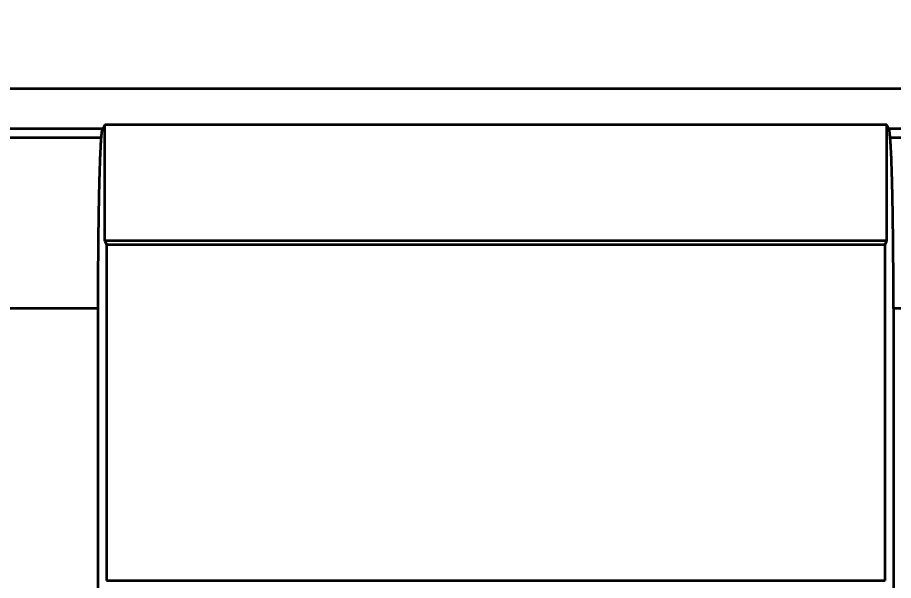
# Model space of a CAD drawing. Header units: millimetres. Extents: x 2599 to 3244, y 1330 to 1895.
# Drawn here: x 2741.78 to 2756.34, y 1639.46 to 1648.81 of the extents above; entities that cross this region are included whole.
import ezdxf

# ---------------------------------------------------------------- set-up
doc = ezdxf.new("R2010")
doc.units = ezdxf.units.MM
doc.layers.add('1', color=7, linetype='Continuous', true_color=0xffffff)
doc.layers.add('dim', color=82, linetype='Continuous', lineweight=9)
doc.styles.get("Standard").update_dxf_attribs({"font": 'arial.ttf'})
doc.dimstyles.new('Standard-3', dxfattribs={"dimscale": 3, "dimtxt": 0.18, "dimasz": 0.18, "dimexe": 0.18, "dimexo": 0.0625, "dimgap": 0.09, "dimtad": 0, "dimtoh": 1, "dimzin": 0, "dimdsep": 46, "dimtxsty": 'Standard', "dimcen": 0.09, "dimadec": 0, "dimazin": 0, "dimtfac": 1, "dimtofl": 0, "dimtmove": 0, "dimatfit": 3, "dimfxl": 0, "dimtolj": 1, "dimtzin": 0, "dimarcsym": 0})

# ---------------------------------------------------------------- blocks, each defined once
blk = doc.blocks.new('*D15')
at = {"layer": 'Defpoints', "color": 0, "transparency": 16777216}
for p in [(2669.184, 1666.958), (3057.245, 1585.113), (2669.184, 1564.792)]:
    blk.add_point(p, dxfattribs=at)
at = {"layer": 'dim', "color": 0, "lineweight": -2, "transparency": 16777216}
for p, q in [((2669.184, 1566.292), (2669.184, 1668.457)), ((3057.245, 1586.612), (3057.245, 1668.457)), ((2675.184, 1666.958), (2846.152, 1666.958)), ((3051.245, 1666.958), (2880.276, 1666.958))]:
    blk.add_line(p, q, dxfattribs=at)
at = {"layer": 'dim', "color": 0, "transparency": 16777216}
for points in [[(2675.184, 1667.958), (2675.184, 1665.958), (2669.184, 1666.958)], [(3051.245, 1667.958), (3051.245, 1665.958), (3057.245, 1666.958)]]:
    blk.add_solid(points, dxfattribs=at)
at = {"layer": 'dim', "color": 0, "transparency": 16777216, "insert": (2863.214, 1666.958), "char_height": 7.5, "attachment_point": 5, "bg_fill": 3, "box_fill_scale": 1.1, "bg_fill_color": 256, "bg_fill_true_color": 13158600, "bg_fill_transparency": 0}
blk.add_mtext('\\A1;388.06', dxfattribs=at)

msp = doc.modelspace()

# ---------------------------------------------------------------- linework, layer by layer
at = {"layer": '1', "color": 7, "linetype": 'Continuous', "lineweight": 35}
for p, q in [((2904.982, 1647.626), (2736.871, 1647.626)), ((2743.231, 1645.104), (2743.231, 1647.032)), ((2756.229, 1647.032), (2743.231, 1647.032)), ((2756.229, 1645.104), (2756.229, 1647.032)), ((2743.175, 1646.813), (2741.323, 1646.813)), ((2758.137, 1646.813), (2756.285, 1646.813)), ((2743.231, 1645.104), (2743.263, 1645.041)), ((2756.229, 1645.104), (2743.231, 1645.104)), ((2756.198, 1645.041), (2756.229, 1645.104)), ((2743.263, 1645.041), (2743.263, 1639.46)), ((2743.263, 1645.041), (2756.198, 1645.041)), ((2756.198, 1639.46), (2756.198, 1645.041)), ((2743.122, 1638.234), (2743.122, 1643.98)), ((2756.339, 1643.98), (2756.339, 1638.234)), ((2743.263, 1639.46), (2756.198, 1639.46))]:
    msp.add_line(p, q, dxfattribs=at)
for points, degree in [([(2743.196, 1646.961), (2742.558, 1646.961), (2741.92, 1646.961), (2741.282, 1646.961)], 3), ([(2743.231, 1647.032), (2743.219, 1647.008), (2743.208, 1646.985), (2743.196, 1646.961)], 3), ([(2756.264, 1646.961), (2756.253, 1646.985), (2756.241, 1647.008), (2756.229, 1647.032)], 3), ([(2758.178, 1646.961), (2757.54, 1646.961), (2756.902, 1646.961), (2756.264, 1646.961)], 3), ([(2743.122, 1643.98), (2741.43, 1643.98)], 1), ([(2758.03, 1643.98), (2756.339, 1643.98)], 1)]:
    msp.add_open_spline(points, degree=degree, dxfattribs=at)
for points in [[(2743.122, 1643.98), (2743.122, 1644.075), (2743.122, 1644.17), (2743.122, 1644.312), (2743.122, 1644.359), (2743.123, 1644.453), (2743.123, 1644.501), (2743.124, 1644.64), (2743.125, 1644.824), (2743.127, 1645.09), (2743.13, 1645.283), (2743.131, 1645.388), (2743.132, 1645.43), (2743.132, 1645.451), (2743.133, 1645.512), (2743.134, 1645.553), (2743.136, 1645.672), (2743.138, 1645.825), (2743.142, 1645.968), (2743.144, 1646.07), (2743.145, 1646.12), (2743.147, 1646.169), (2743.148, 1646.201), (2743.148, 1646.217), (2743.151, 1646.295), (2743.152, 1646.353), (2743.157, 1646.463), (2743.161, 1646.565), (2743.166, 1646.662), (2743.168, 1646.711), (2743.17, 1646.729), (2743.17, 1646.739), (2743.172, 1646.765), (2743.173, 1646.782), (2743.177, 1646.829), (2743.179, 1646.856), (2743.184, 1646.901), (2743.186, 1646.919), (2743.191, 1646.947), (2743.193, 1646.956), (2743.196, 1646.961)], [(2756.339, 1643.98), (2756.339, 1644.075), (2756.338, 1644.17), (2756.338, 1644.312), (2756.338, 1644.359), (2756.338, 1644.453), (2756.337, 1644.501), (2756.337, 1644.64), (2756.335, 1644.824), (2756.333, 1645.09), (2756.331, 1645.283), (2756.329, 1645.388), (2756.329, 1645.43), (2756.328, 1645.451), (2756.327, 1645.512), (2756.327, 1645.553), (2756.325, 1645.672), (2756.322, 1645.825), (2756.319, 1645.968), (2756.316, 1646.07), (2756.315, 1646.12), (2756.314, 1646.169), (2756.313, 1646.201), (2756.312, 1646.217), (2756.31, 1646.295), (2756.308, 1646.353), (2756.304, 1646.463), (2756.3, 1646.565), (2756.295, 1646.662), (2756.292, 1646.711), (2756.291, 1646.729), (2756.29, 1646.739), (2756.288, 1646.765), (2756.287, 1646.782), (2756.284, 1646.829), (2756.281, 1646.856), (2756.277, 1646.901), (2756.274, 1646.919), (2756.269, 1646.947), (2756.267, 1646.956), (2756.264, 1646.961)]]:
    msp.add_open_spline(points, degree=3, knots=[0, 0, 0, 0, 0.0625, 0.0625, 0.09375, 0.09375, 0.125, 0.125, 0.1875, 0.25, 0.3125, 0.328125, 0.328125, 0.34375, 0.34375, 0.375, 0.375, 0.4375, 0.5, 0.5, 0.53125, 0.546875, 0.546875, 0.5625, 0.5625, 0.625, 0.625, 0.6875, 0.75, 0.765625, 0.765625, 0.78125, 0.78125, 0.8125, 0.8125, 0.875, 0.875, 0.9375, 0.9375, 1, 1, 1, 1], dxfattribs=at)

# ---------------------------------------------------------------- next in the draw order: dimensions: what is measured, and where the dimension line sits
at = {"layer": 'dim'}
dim = msp.add_linear_dim(base=(2669.184, 1666.958), p1=(3057.245, 1585.113), p2=(2669.184, 1564.792), dimstyle='Standard-3', override={"dimtxt": 2.5, "dimasz": 2, "dimexe": 0.49975, "dimexo": 0.49975, "dimgap": 0.49975}, dxfattribs=at)
dim.commit()
dim.dimension.update_dxf_attribs({"geometry": '*D15', "text_midpoint": (2863.214, 1666.958)})

doc.saveas('drawing.dxf')
